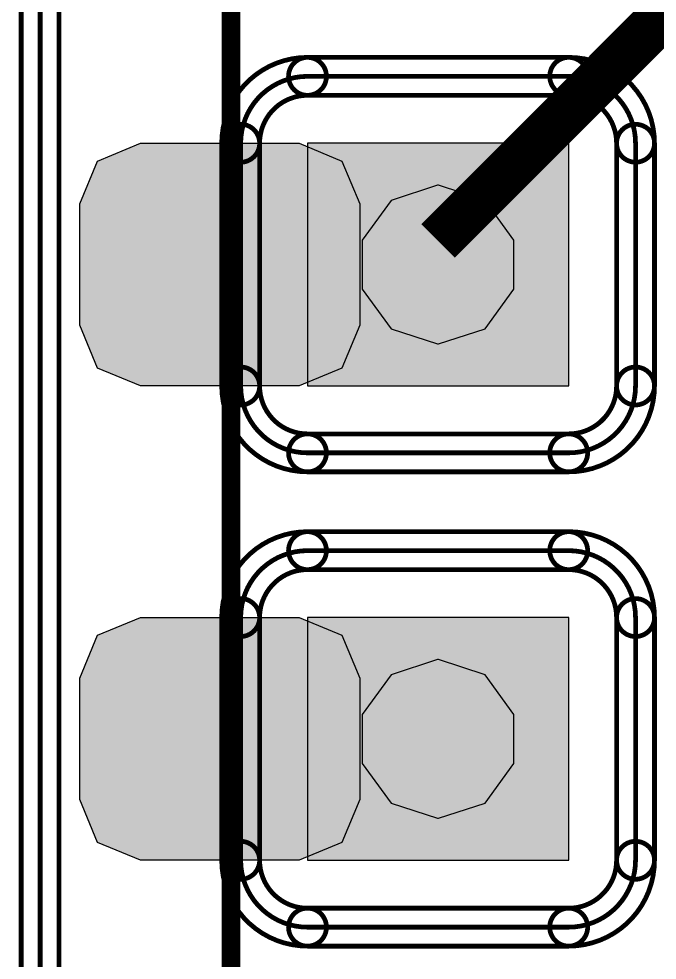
# Model space of a CAD drawing. Header units: millimetres. Extents: x -20.3 to 71.3, y -20.5 to 20.3.
# Drawn here: x 18.96 to 22.38, y 4.02 to 9.06 of the extents above; entities that cross this region are included whole.
import ezdxf

# ---------------------------------------------------------------- set-up
doc = ezdxf.new("R2010")
doc.units = ezdxf.units.MM
for name, color, linetype, true_color in [('Bottom Layer', 7, 'Continuous', 0x0000ff), ('Hole Layer', 7, 'Continuous', 0x222222), ('Top Layer', 7, 'Continuous', 0xff0000), ('Top Silkscreen Layer', 7, 'Continuous', 0xffcc00)]:
    doc.layers.add(name, color=color, linetype=linetype, true_color=true_color)

msp = doc.modelspace()

# ---------------------------------------------------------------- hatches: boundary and pattern name
at = {"layer": 'Bottom Layer'}
for points in [[(20.509, 8.397), (20.509, 7.097), (21.909, 7.097), (21.909, 8.397)], [(20.509, 5.857), (20.509, 4.557), (21.909, 4.557), (21.909, 5.857)]]:
    msp.add_hatch(color=256, dxfattribs=at).paths.add_polyline_path(points)
at = {"layer": 'Hole Layer'}
for points in [[(21.2065, 8.172), (20.9567, 8.0908), (20.8023, 7.8783), (20.8023, 7.6157), (20.9567, 7.4032), (21.2065, 7.322), (21.2116, 7.322), (21.4614, 7.4032), (21.6158, 7.6157), (21.6158, 7.8783), (21.4614, 8.0908), (21.2116, 8.172)], [(21.2065, 5.632), (20.9567, 5.5508), (20.8023, 5.3383), (20.8023, 5.0757), (20.9567, 4.8632), (21.2065, 4.782), (21.2116, 4.782), (21.4614, 4.8632), (21.6158, 5.0757), (21.6158, 5.3383), (21.4614, 5.5508), (21.2116, 5.632)]]:
    msp.add_hatch(color=256, dxfattribs=at).paths.add_polyline_path(points)
at = {"layer": 'Top Layer'}
for points in [[(19.2891, 8.072), (19.3842, 8.3018), (19.614, 8.397), (20.464, 8.397), (20.6939, 8.3018), (20.7891, 8.072), (20.7891, 7.422), (20.6939, 7.1922), (20.464, 7.097), (19.614, 7.097), (19.3842, 7.1922), (19.2891, 7.422)], [(20.509, 8.397), (20.509, 7.097), (21.909, 7.097), (21.909, 8.397)], [(19.2891, 5.532), (19.3842, 5.7618), (19.614, 5.857), (20.464, 5.857), (20.6939, 5.7618), (20.7891, 5.532), (20.7891, 4.882), (20.6939, 4.6522), (20.464, 4.557), (19.614, 4.557), (19.3842, 4.6522), (19.2891, 4.882)], [(20.509, 5.857), (20.509, 4.557), (21.909, 4.557), (21.909, 5.857)]]:
    msp.add_hatch(color=256, dxfattribs=at).paths.add_polyline_path(points)

# ---------------------------------------------------------------- linework, layer by layer
at = {"layer": 'Bottom Layer', "const_width": 0.0254}
for points in [[(19.1778, -17.0389, -1), (18.9746, -17.0389), (18.9746, 16.2449, -1), (19.1778, 16.2449)], [(20.0493, 8.397, -0.414214), (20.509, 8.8568, -1), (20.509, 8.6536, 0.414214), (20.2525, 8.397, -1)], [(20.509, 8.6536, -1), (20.509, 8.8568), (21.909, 8.8568, -1), (21.909, 8.6536)], [(20.509, 8.6536, -1), (20.509, 8.8568), (20.509, 8.8568, -1), (20.509, 8.6536)], [(21.909, 8.8568, -0.414214), (22.3688, 8.397, -1), (22.1656, 8.397, 0.414214), (21.909, 8.6536, -1)], [(21.909, 6.7389, 0.414214), (22.2672, 7.097), (22.2672, 8.397, 0.414214), (21.909, 8.7552), (20.509, 8.7552), (20.509, 8.7552, 0.414214), (20.1509, 8.397), (20.1509, 7.097, 0.414214), (20.509, 6.7389), (20.509, 6.7389), (21.909, 6.7389)], [(20.0493, 8.397, -1), (20.2525, 8.397), (20.2525, 7.097, -1), (20.0493, 7.097)], [(22.3688, 7.097, -1), (22.1656, 7.097), (22.1656, 8.397, -1), (22.3688, 8.397)], [(20.509, 6.6373, -0.414214), (20.0493, 7.097, -1), (20.2525, 7.097, 0.414214), (20.509, 6.8405, -1)], [(22.3688, 7.097, -0.414214), (21.909, 6.6373, -1), (21.909, 6.8405, 0.414214), (22.1656, 7.097, -1)], [(20.509, 6.6373, -1), (20.509, 6.8405), (20.509, 6.8405, -1), (20.509, 6.6373)], [(20.509, 6.6373, -1), (20.509, 6.8405), (21.909, 6.8405, -1), (21.909, 6.6373)], [(21.909, 6.6373, -1), (21.909, 6.8405), (21.909, 6.8405, -1), (21.909, 6.6373)], [(20.0493, 5.857, -0.414214), (20.509, 6.3168, -1), (20.509, 6.1136, 0.414214), (20.2525, 5.857, -1)], [(20.509, 6.1136, -1), (20.509, 6.3168), (21.909, 6.3168, -1), (21.909, 6.1136)], [(20.509, 6.1136, -1), (20.509, 6.3168), (20.509, 6.3168, -1), (20.509, 6.1136)], [(21.909, 6.3168, -0.414214), (22.3688, 5.857, -1), (22.1656, 5.857, 0.414214), (21.909, 6.1136, -1)], [(21.909, 6.1136, -1), (21.909, 6.3168), (21.909, 6.3168, -1), (21.909, 6.1136)], [(20.1509, 4.557, 0.414214), (20.509, 4.1989), (20.509, 4.1989), (21.909, 4.1989), (21.909, 4.1989, 0.414214), (22.2672, 4.557), (22.2672, 5.857, 0.414214), (21.909, 6.2152), (21.909, 6.2152), (20.509, 6.2152), (20.509, 6.2152, 0.414214), (20.1509, 5.857)], [(20.0493, 5.857, -1), (20.2525, 5.857), (20.2525, 4.557, -1), (20.0493, 4.557)], [(22.3688, 4.557, -1), (22.1656, 4.557), (22.1656, 5.857, -1), (22.3688, 5.857)], [(20.509, 4.0973, -0.414214), (20.0493, 4.557, -1), (20.2525, 4.557, 0.414214), (20.509, 4.3005, -1)], [(22.3688, 4.557, -0.414214), (21.909, 4.0973, -1), (21.909, 4.3005, 0.414214), (22.1656, 4.557, -1)], [(20.509, 4.0973, -1), (20.509, 4.3005), (20.509, 4.3005, -1), (20.509, 4.0973)], [(20.509, 4.0973, -1), (20.509, 4.3005), (21.909, 4.3005, -1), (21.909, 4.0973)], [(21.909, 4.0973, -1), (21.909, 4.3005), (21.909, 4.3005, -1), (21.909, 4.0973)]]:
    msp.add_lwpolyline(points, format="xyb", close=True, dxfattribs=at)
msp.add_lwpolyline([(19.0762, -17.0389), (19.0762, 16.2449), (40.3599, 16.2449), (40.3599, -17.0389)], close=True, dxfattribs=at)
at = {"layer": 'Bottom Layer'}
for points in [[(20.509, 8.397), (20.509, 7.097), (21.909, 7.097), (21.909, 8.397)], [(20.509, 5.857), (20.509, 4.557), (21.909, 4.557), (21.909, 5.857)]]:
    msp.add_lwpolyline(points, close=True, dxfattribs=at)
at = {"layer": 'Hole Layer'}
for points in [[(21.2065, 8.172), (20.9567, 8.0908), (20.8023, 7.8783), (20.8023, 7.6157), (20.9567, 7.4032), (21.2065, 7.322), (21.2116, 7.322), (21.4614, 7.4032), (21.6158, 7.6157), (21.6158, 7.8783), (21.4614, 8.0908), (21.2116, 8.172)], [(21.2065, 5.632), (20.9567, 5.5508), (20.8023, 5.3383), (20.8023, 5.0757), (20.9567, 4.8632), (21.2065, 4.782), (21.2116, 4.782), (21.4614, 4.8632), (21.6158, 5.0757), (21.6158, 5.3383), (21.4614, 5.5508), (21.2116, 5.632)]]:
    msp.add_lwpolyline(points, close=True, dxfattribs=at)
at = {"layer": 'Top Layer', "const_width": 0.254}
msp.add_lwpolyline([(21.209, 7.874), (24.8659, 11.5309)], dxfattribs=at)
at = {"layer": 'Top Layer'}
for points in [[(19.2891, 8.072), (19.3842, 8.3018), (19.614, 8.397), (20.464, 8.397), (20.6939, 8.3018), (20.7891, 8.072), (20.7891, 7.422), (20.6939, 7.1922), (20.464, 7.097), (19.614, 7.097), (19.3842, 7.1922), (19.2891, 7.422)], [(20.509, 8.397), (20.509, 7.097), (21.909, 7.097), (21.909, 8.397)], [(19.2891, 5.532), (19.3842, 5.7618), (19.614, 5.857), (20.464, 5.857), (20.6939, 5.7618), (20.7891, 5.532), (20.7891, 4.882), (20.6939, 4.6522), (20.464, 4.557), (19.614, 4.557), (19.3842, 4.6522), (19.2891, 4.882)], [(20.509, 5.857), (20.509, 4.557), (21.909, 4.557), (21.909, 5.857)]]:
    msp.add_lwpolyline(points, close=True, dxfattribs=at)
at = {"layer": 'Top Silkscreen Layer', "const_width": 0.1}
msp.add_lwpolyline([(20.099, 14.857), (20.099, -17.143)], dxfattribs=at)
msp.add_lwpolyline([(20.099, 14.857), (20.099, -17.143)], dxfattribs=at)

doc.saveas('drawing.dxf')
